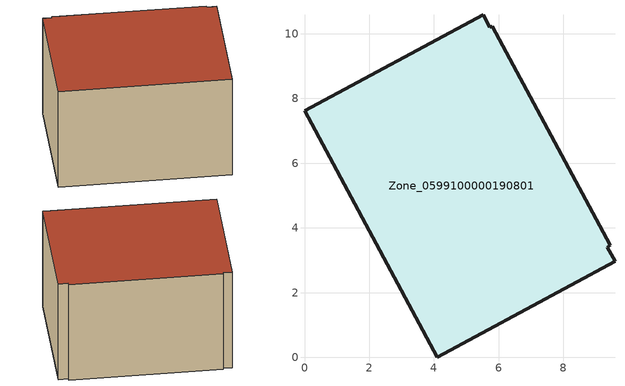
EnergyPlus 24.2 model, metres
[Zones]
Zone_0599100000190801
 floor ground (C_G): 9.44,3.47 9.36,3.41 9.59,2.97 4.1,0 0,7.61 5.51,10.59 5.72,10.2 5.8,10.24 z0
 wall outside (C_F): 9.44,3.47 5.8,10.24 5.72,10.2 5.51,10.59 0,7.61 4.1,0 9.59,2.97 9.36,3.41 9.44,3.47 z0:5.79
 roof outside (C_R): 9.36,3.41 9.44,3.47 5.8,10.24 5.72,10.2 5.51,10.59 0,7.61 4.1,0 9.59,2.97 z5.79
[BUILDING]
Pand.0599100000190801: North Axis=0; Terrain=City; Loads Convergence Tolerance Value=0.04; Temperature Convergence Tolerance Value=0.4; Solar Distribution=FullExterior; Maximum Number of Warmup Days=25; Minimum Number of Warmup Days=1
[Site:Location]
Rotterdam.The.Hague.AP_ZH_NLD Design_Conditions: Latitude=51.96; Longitude=4.45; Time Zone=1; Elevation=-4.5
[SITE:GROUNDTEMPERATURE:BUILDINGSURFACE]
18, 18, 18, 18, 18, 18, 18, 18, 18, 18, 18, 18
[MATERIAL] Thermal Absorptance=0.9; Solar Absorptance=0.7; Visible Absorptance=0.7
Name | Roughness | Thickness | Conductivity | Density | Specific Heat
G.TC.1946-1964 | MediumSmooth | 0.15 | 1 | 540 | 1210
F.TC.1946-1964 | Rough | 0.3 | 0.857143 | 1920 | 840
R.TC.1946-1964 | MediumRough | 0.2 | 0.235294 | 1500 | 1000
[CONSTRUCTION]
C_G: G.TC.1946-1964
C_F: F.TC.1946-1964
C_R: R.TC.1946-1964
[ZONE]
Zone_0599100000190801: Type=1; Multiplier=1; Ceiling Height=Autocalculate; Volume=Autocalculate; Floor Area=autocalculate; Part of Total Floor Area=Yes
[ZONEINFILTRATION:DESIGNFLOWRATE]
Infil_Zone_0599100000190801: Zone or ZoneList or Space or SpaceList=Zone_0599100000190801; Schedule=AlwaysOn; Design Flow Rate Calculation Method=Flow/Area; Flow Rate per Floor Area=0.003; Constant Term Coefficient=1; Temperature Term Coefficient=0; Velocity Term Coefficient=0; Velocity Squared Term Coefficient=0
[HVACTEMPLATE:ZONE:IDEALLOADSAIRSYSTEM]
Zone_0599100000190801: Maximum Heating Supply Air Temperature=50; Minimum Cooling Supply Air Temperature=13; Maximum Heating Supply Air Humidity Ratio=0.0156; Minimum Cooling Supply Air Humidity Ratio=0.0077; Heating Limit=NoLimit; Cooling Limit=NoLimit; Dehumidification Control Type=ConstantSensibleHeatRatio; Cooling Sensible Heat Ratio=0.7; Dehumidification Setpoint=60; Humidification Control Type=None; Humidification Setpoint=30; Outdoor Air Method=None; Outdoor Air Flow Rate per Person=0.00944; Outdoor Air Flow Rate per Zone Floor Area=0; Outdoor Air Flow Rate per Zone=0; Demand Controlled Ventilation Type=None; Outdoor Air Economizer Type=NoEconomizer; Heat Recovery Type=None; Sensible Heat Recovery Effectiveness=0.7; Latent Heat Recovery Effectiveness=0.65
[ZONECONTROL:THERMOSTAT]
ThermostatControl_Zone_0599100000190801: Zone or ZoneList=Zone_0599100000190801; Control Type Schedule=DualSetpointControlType; Control 1=Thermostat_Zone_0599100000190801; Temperature Difference Between Cutout And Setpoint=0
[THERMOSTATSETPOINT:DUALSETPOINT]
Thermostat_Zone_0599100000190801: Heating Setpoint Temperature Schedule=HeatingSetpoint_Zone_0599100000190801; Cooling Setpoint Temperature Schedule=CoolingSetpoint_Zone_0599100000190801
[SCHEDULE:COMPACT]
HeatingSetpoint_Zone_0599100000190801: Through: 12/31, For: AllDays, Until: 24:00, 21
CoolingSetpoint_Zone_0599100000190801: Through: 12/31, For: AllDays, Until: 24:00, 24
DualSetpointControlType: Through: 12/31, For: AllDays, Until: 24:00, 4
AlwaysOn: Through: 12/31, For: AllDays, Until: 24:00, 1
